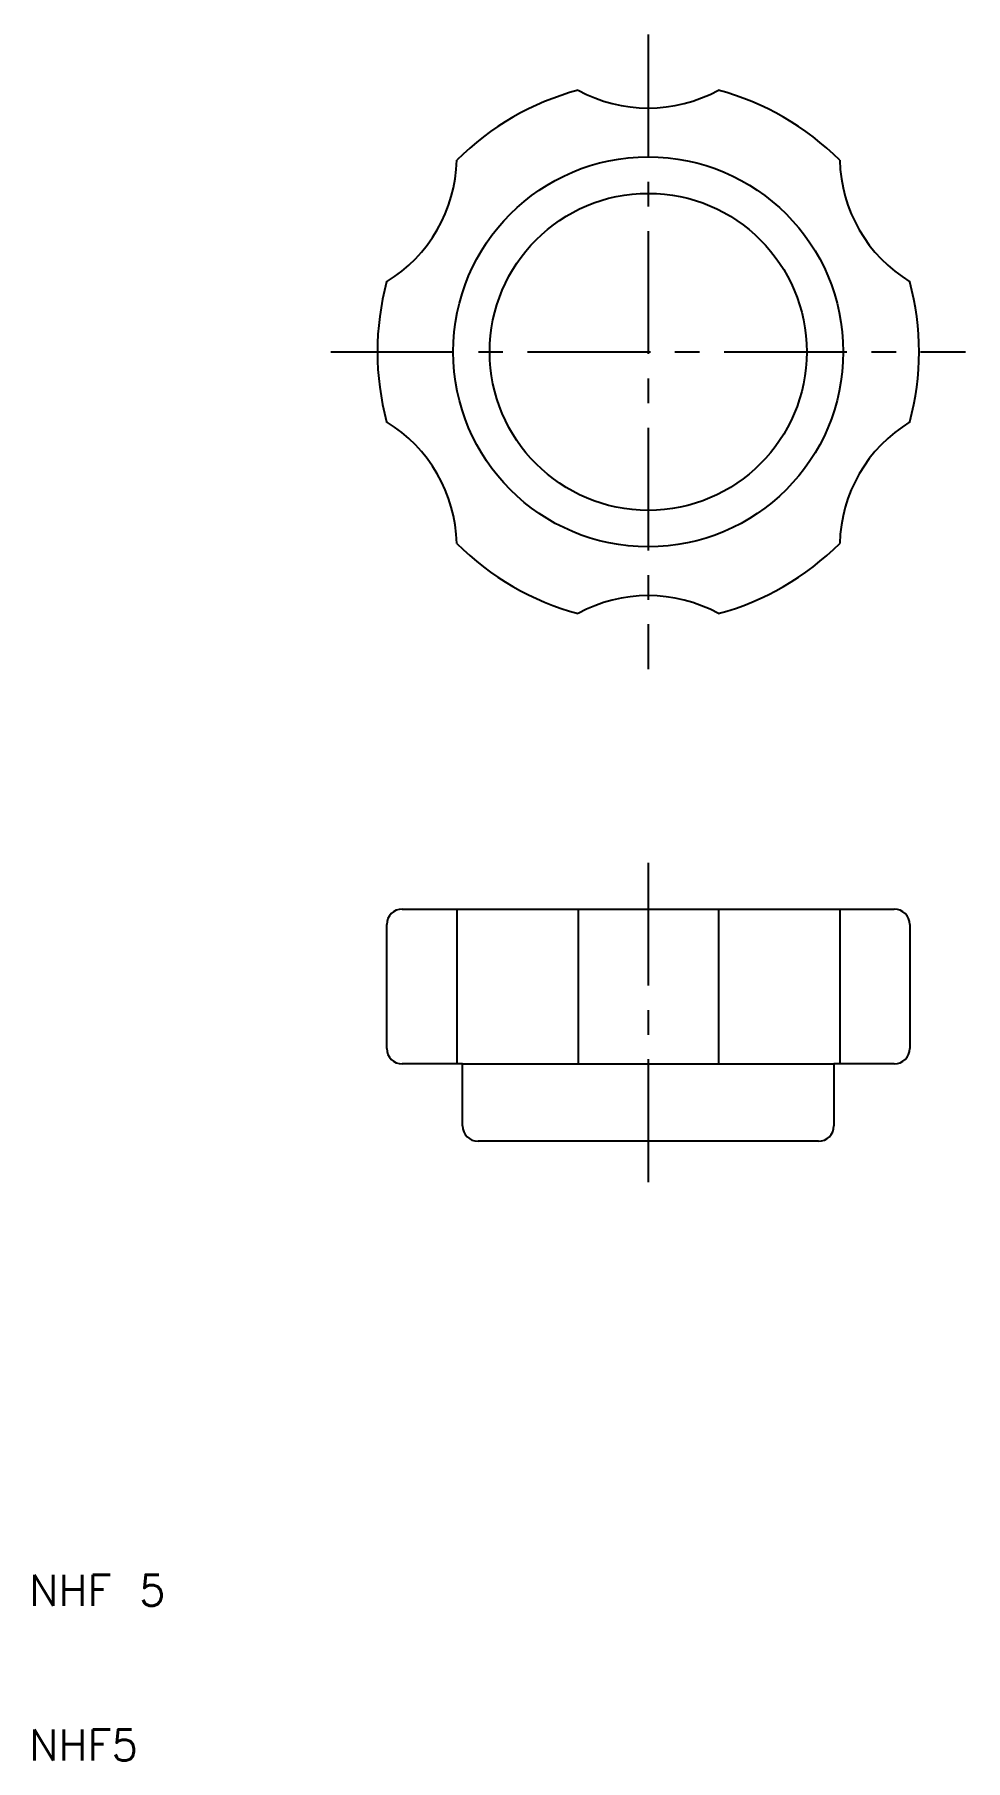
# Model space of a CAD drawing. Extents: x 10 to 70, y 10 to 122.
import ezdxf

# ---------------------------------------------------------------- set-up
doc = ezdxf.new("R2010")
doc.units = 0
doc.header["$LTSCALE"] = 0.25
doc.linetypes.add('CENTER', pattern=[50.8, 31.75, -6.35, 6.35, -6.35])
doc.layers.get('0').update_dxf_attribs({"linetype": 'CONTINUOUS'})
doc.layers.add('CENTER', color=1, linetype='CENTER')
doc.styles.get("Standard").update_dxf_attribs({"font": 'txt.shx', "bigfont": 'extfont.shx'})

msp = doc.modelspace()

# ---------------------------------------------------------------- linework, layer by layer
for p, q in [((34.1, 65), (37.63, 65)), ((37.63, 65), (37.63, 55)), ((37.63, 65), (65.9, 65)), ((45.47, 65), (45.47, 55)), ((54.53, 65), (54.53, 55)), ((62.37, 65), (62.37, 55)), ((33.1, 56), (33.1, 64)), ((66.9, 64), (66.9, 56)), ((38, 55), (34.1, 55)), ((38, 55), (62, 55)), ((38, 51), (38, 55)), ((65.9, 55), (62, 55)), ((62, 55), (62, 51)), ((61, 50), (39, 50))]:
    msp.add_line(p, q)
for radius in [12.6, 10.24]:
    msp.add_circle((50, 101), radius)
for centre, radius, start, end in [((50, 101), 17.5, 105, 135), ((50, 126.22), 9.47, 241.4193, 298.5807), ((50, 101), 17.5, 45, 75), ((28.16, 113.61), 9.47, 301.4193, 358.5807), ((71.84, 113.61), 9.47, 181.4193, 238.5807), ((50, 101), 17.5, 165, 195), ((50, 101), 17.5, 345, 15), ((28.16, 88.39), 9.47, 1.4193, 58.5807), ((71.84, 88.39), 9.47, 121.4193, 178.5807), ((50, 101), 17.5, 225, 255), ((50, 101), 17.5, 285, 315), ((50, 75.78), 9.47, 61.4193, 118.5807), ((34.1, 64), 1, 90, 180), ((65.9, 64), 1, 0, 90), ((34.1, 56), 1, 180, 270), ((65.9, 56), 1, 270, 0), ((39, 51), 1, 180, 270), ((61, 51), 1, 270, 0)]:
    msp.add_arc(centre, radius, start, end)
at = {"layer": 'CENTER', "color": 1, "linetype": 'CENTER'}
for p, q in [((50, 121.5), (50, 80.5)), ((29.5, 101), (70.5, 101)), ((50, 68), (50, 47))]:
    msp.add_line(p, q, dxfattribs=at)

# ---------------------------------------------------------------- texts
for s, p in [('NHF 5', (10, 20)), ('NHF5', (10, 10))]:
    msp.add_text(s, height=2).set_placement(p)

doc.saveas('drawing.dxf')
